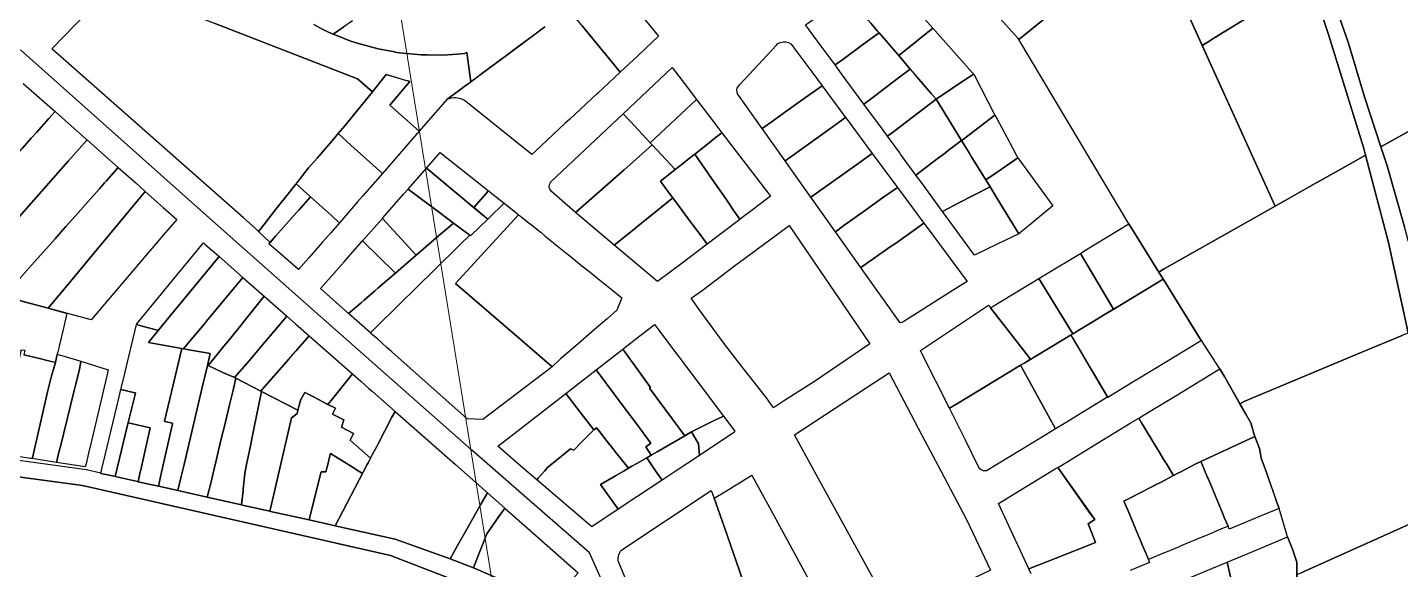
# Model space of a CAD drawing. Header units: metres. Extents: x 3 to 1027712, y 40 to 4430649.
# Drawn here: x 511568.1 to 511958.8, y 4410093.8 to 4410248 of the extents above; entities that cross this region are included whole.
import ezdxf

# ---------------------------------------------------------------- set-up
doc = ezdxf.new("R2010")
doc.units = ezdxf.units.M
doc.header["$MEASUREMENT"] = 0
doc.layers.add('A.ES.SDGC.CP.07003.cadastralparcel — CadastralParcel', color=1, linetype='Continuous')
doc.layers.add('Carreteras_5_km', color=2, linetype='Continuous', lineweight=30)
doc.layers.add('Zonas_Interes_Minero_5_km', color=7, linetype='Continuous', lineweight=9, true_color=0xc0fac1)

msp = doc.modelspace()

# ---------------------------------------------------------------- linework, layer by layer
at = {"layer": 'A.ES.SDGC.CP.07003.cadastralparcel — CadastralParcel', "color": 7, "linetype": 'Continuous', "flags": 128}
for points in [[(511960.97, 4410161.1), (511955.41, 4410186.79), (511948.85, 4410211.62), (511948.35, 4410213.51), (511938.31, 4410245.98), (511933.08, 4410261.82), (511931.26, 4410267.35), (511925.49, 4410282.1), (511917.56, 4410303.37), (511915, 4410310.12), (511913.82, 4410313.22), (511910.59, 4410321.75), (511904.07, 4410334.05), (511897.4, 4410350.2), (511893.95, 4410360.92), (511892.49, 4410366.03), (511888.84, 4410380.63), (511886.46, 4410401.08), (511883.22, 4410425.44), (511882.63, 4410437.18), (511881.61, 4410456.03), (511882.96, 4410472.28), (511884.33, 4410482.43), (511887.03, 4410489.42)], [(511888.8, 4410488.47), (511886.27, 4410481.92), (511883.61, 4410456), (511884.62, 4410437.28), (511885.21, 4410425.63), (511890.81, 4410380.99), (511896.68, 4410361.68), (511901.7, 4410348.28), (511909.11, 4410331.68), (511917.95, 4410315.39), (511919.71, 4410312.16), (511920.83, 4410309.85), (511932.96, 4410276.76), (511935.33, 4410266.97), (511936.84, 4410264.13), (511943.87, 4410243.84), (511948.57, 4410228.24), (511953.2, 4410214.05), (511954.98, 4410208.58), (511959.9, 4410191.27)], [(511888.18, 4410274.34), (511923.11, 4410197.11), (511923.11, 4410197.11), (511893.76, 4410180.55), (511891.39, 4410179.21), (511890.04, 4410178.38), (511881.49, 4410192.1), (511850.18, 4410244.52), (511852.69, 4410246.56), (511860.09, 4410252.58)], [(511616.16, 4410251.2), (511662.07, 4410233.42), (511666.34, 4410229.7), (511658.42, 4410219.96), (511656.53, 4410217.78), (511655.28, 4410216.34), (511650.53, 4410210.83), (511648.11, 4410208.02), (511647.08, 4410206.71), (511644.37, 4410203.27), (511641.29, 4410199.36), (511639.59, 4410197.21), (511636.93, 4410193.84), (511635.38, 4410191.88), (511633.86, 4410189.96), (511632.89, 4410190.89), (511629.55, 4410193.84), (511598.31, 4410221.4), (511575.09, 4410241.88), (511578.5, 4410245.41), (511584.91, 4410252.03)], [(511649.58, 4410248.8), (511652.18, 4410247.45), (511654.83, 4410246.2), (511655.13, 4410246.08), (511659.87, 4410244.16), (511661.93, 4410243.48), (511667.91, 4410241.91), (511672.09, 4410241.11), (511673.2, 4410240.89), (511673.99, 4410240.77), (511680.15, 4410240.17), (511681.76, 4410240.16), (511686.33, 4410240.11), (511690.34, 4410240.42), (511692.5, 4410240.59), (511693.1, 4410240.89), (511694.29, 4410232.53), (511693.69, 4410232.08), (511692.95, 4410231.53), (511690.71, 4410229.88), (511690, 4410229.35), (511688.57, 4410228.32), (511687.45, 4410227.45), (511679.6, 4410218.45), (511671.2, 4410225.86), (511676.88, 4410232.6), (511676.59, 4410232.69), (511675.38, 4410233.04), (511670.21, 4410234.57), (511666.34, 4410229.7), (511662.07, 4410233.42), (511621.25, 4410249.23)], [(511660.65, 4410249.87), (511655.13, 4410246.08), (511654.83, 4410246.2), (511652.18, 4410247.45), (511649.58, 4410248.8)], [(511715.36, 4410248.18), (511711.04, 4410244.97), (511710.11, 4410244.28), (511706.5, 4410241.59), (511704.92, 4410240.42), (511697.31, 4410234.77), (511696.26, 4410233.99), (511694.29, 4410232.53), (511693.1, 4410240.89), (511692.5, 4410240.59), (511692.5, 4410240.59), (511690.34, 4410240.42), (511686.33, 4410240.11), (511681.76, 4410240.16), (511680.15, 4410240.17), (511673.99, 4410240.77), (511673.2, 4410240.89), (511672.09, 4410241.11), (511667.91, 4410241.91), (511661.93, 4410243.48), (511659.87, 4410244.16), (511656.14, 4410245.67), (511655.13, 4410246.08), (511657.6, 4410247.77), (511658.14, 4410248.14)], [(511726.06, 4410248.32), (511727.28, 4410246.85), (511731.21, 4410242.06), (511735.16, 4410237.25), (511736.77, 4410235.3), (511730.27, 4410229.23), (511730.22, 4410229.19), (511725.48, 4410224.77), (511722.45, 4410221.93), (511721.06, 4410220.63), (511712.66, 4410212.8), (511711.86, 4410212.04), (511711.61, 4410211.81), (511693.82, 4410226.15), (511692.46, 4410227.24), (511691.49, 4410227.67), (511690.46, 4410227.92), (511689.89, 4410227.97), (511689.4, 4410227.96), (511688.34, 4410227.81), (511687.45, 4410227.45), (511687.45, 4410227.45), (511688.57, 4410228.32), (511690, 4410229.35), (511690.71, 4410229.88), (511692.95, 4410231.53), (511694.29, 4410232.53), (511697.31, 4410234.77), (511704.92, 4410240.42), (511710.11, 4410244.28), (511715.36, 4410248.18)], [(511566.9, 4410232.08), (511575.97, 4410224.05), (511574.24, 4410222.11), (511570.66, 4410218.09), (511569.19, 4410216.45), (511566.73, 4410213.69)], [(511565.8, 4410170.32), (511574.04, 4410168.09), (511579.35, 4410166.65), (511579.35, 4410166.62), (511578.28, 4410162.1), (511577.13, 4410157.28), (511577.12, 4410157.23), (511576.76, 4410155.72), (511576.76, 4410155.72), (511576.61, 4410155.07), (511576.05, 4410152.71), (511575.91, 4410152.74), (511574.91, 4410152.98), (511573.72, 4410153.26), (511571.55, 4410153.77), (511567.05, 4410154.82)], [(511929.34, 4410092.4), (511929.29, 4410095.86), (511928.04, 4410099.53), (511926.6, 4410103.04), (511924.24, 4410111.16), (511923.56, 4410113.09), (511923.09, 4410114.43), (511923, 4410114.68), (511920.28, 4410122.38), (511919.82, 4410123.69), (511919.2, 4410125.45), (511919.07, 4410126.14), (511918.69, 4410128.22), (511917.38, 4410131.62), (511917.26, 4410131.93), (511917.07, 4410132.42), (511916.59, 4410134.13), (511916.21, 4410135.49), (511914.8, 4410137.95), (511913.11, 4410140.91), (511914.46, 4410141.63), (511916.28, 4410142.39), (511947.76, 4410155.57), (511959.28, 4410160.39)], [(511853.72, 4410092.58), (511853.07, 4410093.96), (511860.57, 4410096.91), (511872.03, 4410101.41), (511872.03, 4410101.41), (511870.86, 4410104.39), (511869.9, 4410106.81), (511871.78, 4410107.95), (511871.23, 4410108.72), (511870.71, 4410109.46), (511861.28, 4410122.82), (511862.39, 4410123.5), (511872.55, 4410129.68), (511881.92, 4410135.37), (511884.32, 4410136.82), (511885.09, 4410135.54), (511885.87, 4410134.26), (511888.93, 4410129.21), (511890.12, 4410127.23), (511891.21, 4410125.43), (511891.96, 4410124.21), (511892.09, 4410123.99), (511893.65, 4410121.43), (511894.08, 4410120.73), (511894.23, 4410120.49), (511893.43, 4410120.09), (511893.34, 4410120.04), (511891.19, 4410118.93), (511891.04, 4410118.85), (511888.94, 4410117.76), (511888.65, 4410117.61), (511883.42, 4410114.9), (511881.97, 4410114.15), (511880.12, 4410113.19), (511880.17, 4410113.07), (511880.36, 4410112.62), (511881.28, 4410110.43), (511882.42, 4410107.7), (511882.82, 4410106.74), (511884.18, 4410103.51), (511884.31, 4410103.18), (511885.87, 4410099.47), (511885.92, 4410099.36), (511887.08, 4410096.59), (511887.42, 4410095.77), (511881.92, 4410093.47)], [(511522.52, 4410125.96), (511583.82, 4410117.64), (511671.42, 4410097.73), (511716.41, 4410080.36)], [(511716.41, 4410080.36), (511671.42, 4410097.73), (511583.82, 4410117.64), (511522.52, 4410125.96)], [(511560.11, 4410125.65), (511584.93, 4410122.2), (511589.03, 4410121.26), (511589, 4410121.12), (511592.78, 4410120.28), (511593.1, 4410120.21), (511599.05, 4410118.88), (511599.61, 4410118.75), (511602.64, 4410118.07), (511604.99, 4410117.55), (511605.41, 4410117.45), (511606.77, 4410117.15), (511610.92, 4410116.22), (511619.28, 4410114.35), (511629.06, 4410112.16), (511629.7, 4410112.02), (511637.07, 4410110.36), (511637.27, 4410110.32), (511648.28, 4410107.86), (511655.65, 4410106.21), (511666.29, 4410103.83), (511672.74, 4410102.39), (511688.37, 4410096.82), (511695.01, 4410094.25), (511717.4, 4410084.55)], [(511966.05, 4410108.72), (511932.64, 4410093.81), (511930.3, 4410092.76)]]:
    msp.add_lwpolyline(points, dxfattribs=at)
for points in [[(512068.82, 4410278.31), (512042.4, 4410263.63), (512036.01, 4410260.08), (511999.28, 4410239.66), (511997.66, 4410238.76), (511953.2, 4410214.05), (511948.57, 4410228.24), (511943.87, 4410243.84), (511936.84, 4410264.13), (511954.39, 4410274.91), (512048.54, 4410320.49), (512061.72, 4410294.41), (512061.25, 4410293.47), (512068.82, 4410278.31)], [(511903.79, 4410243.72), (511902.41, 4410242.89), (511888.18, 4410274.34), (511881.88, 4410288.94), (511879.41, 4410294.67), (511876.58, 4410301.22), (511878.5, 4410301.91), (511879.95, 4410302.38), (511913.82, 4410313.22), (511915, 4410310.12), (511917.56, 4410303.37), (511925.49, 4410282.1), (511931.26, 4410267.35), (511933.08, 4410261.82), (511905.64, 4410244.97), (511903.79, 4410243.72)], [(511863.2, 4410255.12), (511850.18, 4410244.52), (511849.88, 4410244.92), (511843.98, 4410251.57), (511843.51, 4410252.09), (511843.98, 4410252.51), (511845.85, 4410254.17), (511849.3, 4410257.24), (511849.99, 4410257.85), (511852.1, 4410259.73), (511853.52, 4410260.99), (511854.88, 4410262.2), (511856.08, 4410263.27), (511858.18, 4410265.12), (511859.24, 4410263.88), (511864.67, 4410257.49), (511865.32, 4410256.74), (511863.2, 4410255.12)], [(511734.65, 4410261.34), (511738.46, 4410256.71), (511738.81, 4410256.28), (511747.68, 4410245.49), (511741.84, 4410240.03), (511736.77, 4410235.3), (511735.16, 4410237.25), (511731.21, 4410242.06), (511727.28, 4410246.85), (511726.06, 4410248.32), (511722.29, 4410252.91), (511727.23, 4410256.28), (511732.15, 4410259.64), (511734.65, 4410261.34)], [(511813.59, 4410261.53), (511815.51, 4410259.37), (511825.75, 4410247.81), (511821.85, 4410244.66), (511816.04, 4410239.97), (511813.94, 4410242.42), (511813, 4410243.51), (511810.45, 4410246.49), (511810.03, 4410246.98), (511808.11, 4410249.21), (511807.37, 4410250.08), (511806.12, 4410251.53), (511804.58, 4410253.33), (511806.12, 4410254.73), (511806.74, 4410255.29), (511809.79, 4410258.06), (511813.59, 4410261.53)], [(511903.79, 4410243.72), (511905.64, 4410244.97), (511933.08, 4410261.82), (511938.31, 4410245.98), (511948.35, 4410213.51), (511948.85, 4410211.62), (511941.79, 4410207.64), (511935.2, 4410203.94), (511923.11, 4410197.11), (511902.41, 4410242.89), (511903.79, 4410243.72)], [(511799.13, 4410255.48), (511801.38, 4410257.06), (511804.58, 4410253.33), (511806.12, 4410251.53), (511807.37, 4410250.08), (511808.11, 4410249.21), (511810.03, 4410246.98), (511810.45, 4410246.49), (511807.85, 4410244.59), (511806.12, 4410243.32), (511800.08, 4410238.9), (511797.92, 4410237.32), (511795.92, 4410240.04), (511794, 4410242.65), (511792.92, 4410244.11), (511789.53, 4410248.72), (511791.69, 4410250.24), (511798.25, 4410254.86), (511799.13, 4410255.48)], [(511826.67, 4410227.57), (511825.29, 4410229.18), (511821.74, 4410233.32), (511820.7, 4410234.54), (511819.31, 4410236.15), (511816.04, 4410239.97), (511821.85, 4410244.66), (511825.75, 4410247.81), (511836.85, 4410235.3), (511837.35, 4410234.73), (511837.21, 4410234.63), (511834.85, 4410233.06), (511826.67, 4410227.57)], [(511786.49, 4410241.86), (511791.28, 4410235.39), (511794.2, 4410231.43), (511789.5, 4410228.08), (511784.21, 4410224.3), (511779.74, 4410221.09), (511778.76, 4410220.4), (511777.14, 4410219.24), (511770.4, 4410228.71), (511770.11, 4410229.15), (511770.01, 4410229.55), (511769.98, 4410230.23), (511770.05, 4410230.71), (511770.42, 4410231.32), (511770.88, 4410231.84), (511781.23, 4410242.94), (511781.65, 4410243.39), (511782.35, 4410243.74), (511783.1, 4410243.93), (511783.65, 4410243.94), (511783.87, 4410243.92), (511784.62, 4410243.71), (511785.28, 4410243.31), (511785.82, 4410242.76), (511786.49, 4410241.86)], [(511810.45, 4410246.49), (511813, 4410243.51), (511813.94, 4410242.42), (511816.04, 4410239.97), (511819.31, 4410236.15), (511815.99, 4410233.64), (511812.78, 4410231.22), (511808.28, 4410227.82), (511806.12, 4410226.19), (511799.79, 4410234.78), (511797.92, 4410237.32), (511800.08, 4410238.9), (511806.12, 4410243.32), (511807.85, 4410244.59), (511810.45, 4410246.49)], [(511954.98, 4410208.58), (511953.2, 4410214.05), (511997.66, 4410238.76), (511999.28, 4410239.66), (512024.11, 4410190.3), (512011.96, 4410185.1), (511967.38, 4410164.12), (511959.9, 4410191.27), (511954.98, 4410208.58)], [(511745.31, 4410215.19), (511739.67, 4410221.19), (511737.6, 4410223.39), (511751.58, 4410236.57), (511754.38, 4410232.91), (511758.52, 4410227.49), (511745.31, 4410215.19)], [(511819.31, 4410236.15), (511821.74, 4410233.32), (511825.29, 4410229.18), (511826.67, 4410227.57), (511815.01, 4410218.72), (511812.84, 4410217.07), (511811.09, 4410219.44), (511806.12, 4410226.19), (511808.28, 4410227.82), (511812.78, 4410231.22), (511815.99, 4410233.64), (511819.31, 4410236.15)], [(511676.59, 4410232.69), (511676.88, 4410232.6), (511671.2, 4410225.86), (511679.6, 4410218.45), (511679.25, 4410218.05), (511678.86, 4410217.6), (511669.12, 4410206.44), (511660.12, 4410214.54), (511659.02, 4410215.53), (511658.76, 4410215.77), (511656.53, 4410217.78), (511658.42, 4410219.96), (511666.34, 4410229.7), (511670.21, 4410234.57), (511676.59, 4410232.69)], [(511843.41, 4410223.05), (511834.45, 4410216.25), (511833.89, 4410215.82), (511833.58, 4410216.32), (511826.67, 4410227.57), (511834.85, 4410233.06), (511837.21, 4410234.63), (511837.35, 4410234.73), (511843.41, 4410223.05)], [(511783.69, 4410210.03), (511777.14, 4410219.24), (511778.76, 4410220.4), (511779.74, 4410221.09), (511784.21, 4410224.3), (511789.5, 4410228.08), (511794.2, 4410231.43), (511800.92, 4410222.35), (511796.38, 4410219.11), (511785.3, 4410211.18), (511783.69, 4410210.03)], [(511584.93, 4410216.13), (511585.08, 4410215.99), (511579.74, 4410209.96), (511553.17, 4410179.92), (511553.02, 4410180.06), (511547.24, 4410185.06), (511543.82, 4410188.02), (511547.24, 4410191.85), (511551.8, 4410196.95), (511556.13, 4410201.81), (511557.87, 4410203.76), (511561.74, 4410208.1), (511566.73, 4410213.69), (511569.19, 4410216.45), (511570.66, 4410218.09), (511574.24, 4410222.11), (511575.97, 4410224.05), (511584.93, 4410216.13)], [(511745.87, 4410214.59), (511745.31, 4410215.19), (511758.52, 4410227.49), (511763.46, 4410221.03), (511765.74, 4410218.05), (511763.83, 4410216.55), (511762.67, 4410215.63), (511760.19, 4410213.67), (511758, 4410211.94), (511756.05, 4410210.4), (511754.38, 4410209.08), (511754.28, 4410209), (511754.01, 4410208.79), (511752.46, 4410207.57), (511745.87, 4410214.59)], [(511815.01, 4410218.72), (511826.67, 4410227.57), (511833.58, 4410216.32), (511833.89, 4410215.82), (511830.1, 4410212.94), (511829.3, 4410212.33), (511827.38, 4410210.87), (511820.93, 4410205.97), (511816.55, 4410211.98), (511816.3, 4410212.33), (511812.84, 4410217.07), (511815.01, 4410218.72)], [(511724.03, 4410195.38), (511717.24, 4410201.32), (511717.01, 4410201.57), (511716.9, 4410201.71), (511716.74, 4410202.02), (511716.69, 4410202.18), (511716.61, 4410202.52), (511716.59, 4410202.87), (511716.64, 4410203.21), (511716.74, 4410203.54), (511716.82, 4410203.7), (511717.01, 4410203.99), (511717.11, 4410204.13), (511737.6, 4410223.39), (511739.67, 4410221.19), (511745.31, 4410215.19), (511745.87, 4410214.59), (511739.48, 4410208.92), (511737.87, 4410207.5), (511724.09, 4410195.33), (511724.03, 4410195.38)], [(511801.33, 4410221.79), (511808.49, 4410212.14), (511804.11, 4410209.03), (511792.67, 4410200.84), (511791.04, 4410199.68), (511784.09, 4410209.46), (511783.69, 4410210.03), (511785.3, 4410211.18), (511796.38, 4410219.11), (511800.92, 4410222.35), (511801.33, 4410221.79)], [(511834.45, 4410216.25), (511843.41, 4410223.05), (511844.02, 4410221.92), (511847.44, 4410215.54), (511847.76, 4410214.94), (511849.16, 4410212.33), (511849.19, 4410212.27), (511849.94, 4410210.87), (511844.02, 4410206.82), (511840.78, 4410204.61), (511836.87, 4410210.98), (511836.04, 4410212.33), (511835.77, 4410212.77), (511833.89, 4410215.82), (511834.45, 4410216.25)], [(511646.16, 4410205.55), (511647.08, 4410206.71), (511648.11, 4410208.02), (511650.53, 4410210.83), (511655.28, 4410216.34), (511656.53, 4410217.78), (511658.76, 4410215.77), (511659.02, 4410215.53), (511660.12, 4410214.54), (511669.12, 4410206.44), (511663.58, 4410200.09), (511662.06, 4410198.34), (511658.13, 4410193.84), (511656.89, 4410192.42), (511655.32, 4410193.84), (511654.63, 4410194.46), (511648.7, 4410199.81), (511644.57, 4410203.53), (511646.16, 4410205.55)], [(511763.83, 4410216.55), (511765.74, 4410218.05), (511779.54, 4410199.99), (511774.32, 4410196.04), (511771.41, 4410193.84), (511770.83, 4410193.4), (511770.53, 4410193.84), (511769.15, 4410195.83), (511767.07, 4410198.84), (511762.82, 4410204.97), (511758, 4410211.94), (511760.19, 4410213.67), (511762.67, 4410215.63), (511763.83, 4410216.55)], [(511589.13, 4410212.41), (511593.95, 4410208.15), (511590.51, 4410204.27), (511590.06, 4410203.76), (511588.58, 4410202.09), (511586.81, 4410200.1), (511582.45, 4410195.19), (511579.94, 4410192.36), (511579.06, 4410191.36), (511577.06, 4410189.11), (511575.96, 4410187.87), (511569.37, 4410180.44), (511564.25, 4410174.67), (511562.08, 4410172.22), (511557.72, 4410175.99), (511553.17, 4410179.92), (511579.74, 4410209.96), (511585.08, 4410215.99), (511589.13, 4410212.41)], [(511695.14, 4410196.75), (511694.28, 4410197.46), (511691.36, 4410199.89), (511690.16, 4410200.89), (511685, 4410205.19), (511682.7, 4410207.12), (511681.67, 4410207.97), (511685.55, 4410212.37), (511698.8, 4410201.88), (511699.3, 4410201.5), (511695.14, 4410196.75)], [(511752.06, 4410207.25), (511751.35, 4410206.69), (511748.23, 4410204.23), (511750.74, 4410200.85), (511751.72, 4410199.53), (511744.69, 4410193.84), (511744.35, 4410193.57), (511738.24, 4410188.62), (511735.09, 4410186.06), (511725.85, 4410193.84), (511724.09, 4410195.33), (511737.87, 4410207.5), (511739.48, 4410208.92), (511745.87, 4410214.59), (511752.46, 4410207.57), (511752.06, 4410207.25)], [(511833.89, 4410215.82), (511835.77, 4410212.77), (511836.04, 4410212.33), (511836.87, 4410210.98), (511840.78, 4410204.61), (511842.01, 4410202.62), (511833.17, 4410198.08), (511828.45, 4410195.66), (511822.47, 4410203.86), (511820.93, 4410205.97), (511827.38, 4410210.87), (511829.3, 4410212.33), (511830.1, 4410212.94), (511833.89, 4410215.82)], [(511756.05, 4410210.4), (511758, 4410211.94), (511762.82, 4410204.97), (511767.07, 4410198.84), (511769.15, 4410195.83), (511770.53, 4410193.84), (511770.83, 4410193.4), (511761.52, 4410186.35), (511759.77, 4410188.71), (511757.67, 4410191.53), (511755.96, 4410193.84), (511754.38, 4410195.96), (511752.77, 4410198.12), (511751.72, 4410199.53), (511750.74, 4410200.85), (511748.23, 4410204.23), (511751.35, 4410206.69), (511752.06, 4410207.25), (511754.01, 4410208.79), (511754.28, 4410209), (511754.38, 4410209.08), (511756.05, 4410210.4)], [(511815.64, 4410202.5), (511811.42, 4410199.49), (511806.54, 4410196), (511800.44, 4410191.64), (511797.99, 4410189.89), (511791.04, 4410199.68), (511792.67, 4410200.84), (511804.11, 4410209.03), (511808.49, 4410212.14), (511815.64, 4410202.5)], [(511849.94, 4410210.87), (511859.88, 4410197.27), (511854.44, 4410192.79), (511853.19, 4410191.75), (511851.31, 4410190.2), (511850.2, 4410189.29), (511847.63, 4410193.47), (511844.02, 4410199.34), (511842.01, 4410202.62), (511840.78, 4410204.61), (511844.02, 4410206.82), (511849.94, 4410210.87)], [(511891.39, 4410179.21), (511893.76, 4410180.55), (511923.11, 4410197.11), (511935.2, 4410203.94), (511941.79, 4410207.64), (511948.85, 4410211.62), (511955.41, 4410186.79), (511960.97, 4410161.1), (511960.86, 4410161.05), (511959.28, 4410160.39), (511947.76, 4410155.57), (511916.28, 4410142.39), (511914.46, 4410141.63), (511913.11, 4410140.91), (511908.78, 4410148.47), (511907.41, 4410150.86), (511902.15, 4410158.91), (511902.12, 4410158.97), (511900.41, 4410161.72), (511894.1, 4410171.85), (511891.33, 4410176.3), (511891.29, 4410176.36), (511890.04, 4410178.38), (511891.39, 4410179.21)], [(511590.51, 4410204.27), (511593.95, 4410208.15), (511598.91, 4410203.76), (511601.65, 4410201.34), (511587.7, 4410184.54), (511579.86, 4410175.1), (511574.04, 4410168.09), (511563.74, 4410170.88), (511561.44, 4410171.5), (511562.08, 4410172.22), (511564.25, 4410174.67), (511569.37, 4410180.44), (511575.96, 4410187.87), (511579.06, 4410191.36), (511579.94, 4410192.36), (511582.45, 4410195.19), (511586.81, 4410200.1), (511588.58, 4410202.09), (511590.06, 4410203.76), (511590.51, 4410204.27)], [(511682.7, 4410207.12), (511690.16, 4410200.89), (511691.36, 4410199.89), (511694.28, 4410197.46), (511698.64, 4410193.84), (511699.08, 4410193.47), (511694.28, 4410188.78), (511694.21, 4410188.71), (511689.35, 4410192.34), (511687.35, 4410193.84), (511685.39, 4410195.31), (511680.25, 4410199.16), (511676.43, 4410202.02), (511681.67, 4410207.97), (511682.7, 4410207.12)], [(511587.7, 4410184.54), (511601.65, 4410201.34), (511606.77, 4410196.81), (511610.63, 4410193.4), (511606.77, 4410188.86), (511586.28, 4410164.78), (511574.04, 4410168.09), (511579.86, 4410175.1), (511587.7, 4410184.54)], [(511648.7, 4410199.81), (511645.29, 4410196.01), (511643.47, 4410193.97), (511643.35, 4410193.84), (511638.76, 4410188.71), (511637.13, 4410186.83), (511633.86, 4410189.96), (511635.38, 4410191.88), (511636.93, 4410193.84), (511639.59, 4410197.21), (511641.29, 4410199.36), (511644.37, 4410203.27), (511644.57, 4410203.53), (511648.7, 4410199.81)], [(511675.16, 4410200.57), (511676.43, 4410202.02), (511680.25, 4410199.16), (511685.39, 4410195.31), (511687.35, 4410193.84), (511689.35, 4410192.34), (511687.32, 4410190.59), (511685.09, 4410188.67), (511681.46, 4410185.54), (511678.74, 4410183.21), (511669.1, 4410193.68), (511669.24, 4410193.84), (511675.16, 4410200.57)], [(511703.72, 4410198.01), (511699.46, 4410193.84), (511699.08, 4410193.47), (511698.64, 4410193.84), (511695.14, 4410196.75), (511699.3, 4410201.5), (511703.72, 4410198.01)], [(511813.85, 4410185.72), (511805.27, 4410179.65), (511804.96, 4410180.08), (511797.99, 4410189.89), (511800.44, 4410191.64), (511806.54, 4410196), (511811.42, 4410199.49), (511815.64, 4410202.5), (511823.16, 4410192.35), (511815.11, 4410186.51), (511813.85, 4410185.72)], [(511833.17, 4410198.08), (511842.01, 4410202.62), (511844.02, 4410199.34), (511847.63, 4410193.47), (511850.2, 4410189.29), (511844.02, 4410186.31), (511837.54, 4410183.19), (511828.45, 4410195.66), (511833.17, 4410198.08)], [(511645.29, 4410196.01), (511648.7, 4410199.81), (511654.63, 4410194.46), (511655.32, 4410193.84), (511656.89, 4410192.42), (511654.41, 4410189.57), (511652.01, 4410186.83), (511648.2, 4410182.46), (511645.27, 4410179.1), (511640.14, 4410183.55), (511636.8, 4410186.44), (511638.76, 4410188.71), (511643.35, 4410193.84), (511643.47, 4410193.97), (511645.29, 4410196.01)], [(511694.21, 4410188.71), (511694.28, 4410188.78), (511699.08, 4410193.47), (511699.46, 4410193.84), (511703.72, 4410198.01), (511704.59, 4410197.31), (511707.51, 4410195.01), (511707.88, 4410194.72), (511689.91, 4410175.16), (511708.21, 4410159.38), (511717.35, 4410151.5), (511717.39, 4410151.46), (511697.73, 4410136.44), (511693.34, 4410136.6), (511693.21, 4410136.61), (511671.79, 4410155.69), (511670.41, 4410156.92), (511667.78, 4410159.26), (511665.86, 4410160.95), (511665.68, 4410161.12), (511667.46, 4410162.86), (511679.4, 4410174.56), (511683.55, 4410178.62), (511691.37, 4410186.29), (511694, 4410188.86), (511694.21, 4410188.71)], [(511751.72, 4410199.53), (511752.77, 4410198.12), (511754.38, 4410195.96), (511755.96, 4410193.84), (511757.67, 4410191.53), (511759.77, 4410188.71), (511761.52, 4410186.35), (511754.38, 4410180.95), (511747.42, 4410175.68), (511737.37, 4410184.14), (511735.09, 4410186.06), (511738.24, 4410188.62), (511744.35, 4410193.57), (511744.69, 4410193.84), (511751.72, 4410199.53)], [(511663.48, 4410187.29), (511669.1, 4410193.68), (511678.74, 4410183.21), (511674.36, 4410179.43), (511672.82, 4410178.1), (511663.48, 4410187.29)], [(511717.35, 4410151.5), (511708.21, 4410159.38), (511689.91, 4410175.16), (511707.88, 4410194.72), (511708.44, 4410194.27), (511708.98, 4410193.84), (511710.8, 4410192.4), (511711.9, 4410191.54), (511713.45, 4410190.3), (511713.95, 4410189.91), (511714.15, 4410189.76), (511714.25, 4410189.67), (511715.44, 4410188.61), (511717.78, 4410186.73), (511718.01, 4410186.54), (511718.85, 4410185.86), (511721.19, 4410183.98), (511722.43, 4410182.97), (511724.76, 4410181.09), (511725.85, 4410180.21), (511728.19, 4410178.33), (511730.37, 4410176.57), (511734.65, 4410173.12), (511737.22, 4410171.05), (511735.86, 4410167.52), (511733.02, 4410165.07), (511729.38, 4410161.94), (511724.81, 4410157.99), (511723.45, 4410156.81), (511719.81, 4410153.68), (511717.39, 4410151.46), (511717.35, 4410151.5)], [(511665.68, 4410161.12), (511659.47, 4410166.62), (511661.26, 4410168.16), (511663.04, 4410169.69), (511663.89, 4410170.42), (511666.95, 4410173.05), (511667.84, 4410173.82), (511670.36, 4410176), (511672.82, 4410178.1), (511674.36, 4410179.43), (511678.74, 4410183.21), (511681.46, 4410185.54), (511685.09, 4410188.67), (511687.32, 4410190.59), (511689.35, 4410192.34), (511694, 4410188.86), (511691.37, 4410186.29), (511683.55, 4410178.62), (511679.4, 4410174.56), (511667.46, 4410162.86), (511665.68, 4410161.12)], [(511792.09, 4410147.28), (511783.53, 4410141.81), (511780.35, 4410139.77), (511778.44, 4410142.58), (511771.05, 4410152.01), (511766.24, 4410158.19), (511759.25, 4410167.77), (511756.93, 4410170.94), (511760.07, 4410173.11), (511769.32, 4410180.18), (511772.12, 4410182.26), (511781.52, 4410189.2), (511784.81, 4410191.62), (511807.76, 4410157.95), (511792.09, 4410147.28)], [(511815.11, 4410186.51), (511823.16, 4410192.35), (511823.53, 4410191.86), (511835.48, 4410175.75), (511832.26, 4410173.71), (511817.44, 4410164.31), (511816.89, 4410164.03), (511816.42, 4410163.95), (511805.65, 4410179.12), (511805.27, 4410179.65), (511813.85, 4410185.72), (511815.11, 4410186.51)], [(511868.01, 4410183.91), (511868.97, 4410184.49), (511881.49, 4410192.1), (511891.29, 4410176.36), (511882.57, 4410171.1), (511877.99, 4410168.33), (511877.49, 4410168.03), (511877.15, 4410167.82), (511867.7, 4410183.72), (511868.01, 4410183.91)], [(511605.08, 4410161.84), (511600.37, 4410163.14), (511599.12, 4410163.49), (511599.28, 4410163.69), (511606.77, 4410172.78), (511607.13, 4410173.21), (511610.65, 4410177.49), (511618.23, 4410186.69), (511618.72, 4410186.26), (511622.44, 4410182.98), (511622.62, 4410182.81), (511612.35, 4410170.29), (511609.24, 4410166.51), (511605.34, 4410161.77), (511605.08, 4410161.84)], [(511660.67, 4410184.11), (511663.48, 4410187.29), (511672.82, 4410178.1), (511670.36, 4410176), (511667.84, 4410173.82), (511666.95, 4410173.05), (511663.89, 4410170.42), (511663.04, 4410169.69), (511661.26, 4410168.16), (511659.47, 4410166.62), (511651.49, 4410173.68), (511654.57, 4410177.18), (511658.22, 4410181.32), (511660.67, 4410184.11)], [(511629.42, 4410176.84), (511619.1, 4410164.44), (511618.48, 4410163.69), (511616.38, 4410161.17), (511614.74, 4410159.19), (511612.56, 4410156.57), (511606.77, 4410157.58), (511602.52, 4410158.33), (511605.34, 4410161.77), (511609.24, 4410166.51), (511612.35, 4410170.29), (511622.62, 4410182.81), (511629.42, 4410176.84)], [(511877.15, 4410167.82), (511874.27, 4410166.09), (511871.55, 4410164.45), (511866.79, 4410161.57), (511866.42, 4410161.34), (511866.1, 4410161.15), (511865.74, 4410160.94), (511865.52, 4410160.8), (511855.93, 4410176.56), (511856.21, 4410176.73), (511857.58, 4410177.57), (511867.7, 4410183.72), (511877.15, 4410167.82)], [(511622.1, 4410154.9), (511619.57, 4410151.77), (511619.32, 4410151.82), (511620.13, 4410155.25), (511614.56, 4410156.22), (511612.56, 4410156.57), (511614.74, 4410159.19), (511616.38, 4410161.17), (511618.48, 4410163.69), (511619.1, 4410164.44), (511629.42, 4410176.84), (511635.49, 4410171.5), (511629.41, 4410163.95), (511629.2, 4410163.69), (511626.7, 4410160.6), (511625.66, 4410159.31), (511624.04, 4410157.3), (511622.1, 4410154.9)], [(511865.52, 4410160.8), (511864.88, 4410160.43), (511864.89, 4410160.42), (511863.21, 4410159.41), (511854.56, 4410154.19), (511854, 4410153.85), (511853.56, 4410153.58), (511842.18, 4410168.21), (511842.34, 4410168.3), (511842.94, 4410168.67), (511845.11, 4410169.99), (511855.93, 4410176.56), (511865.52, 4410160.8)], [(511891.33, 4410176.3), (511902.12, 4410158.97), (511902.15, 4410158.91), (511899.22, 4410157.13), (511892.21, 4410152.87), (511884.07, 4410147.93), (511882.46, 4410146.95), (511875.48, 4410142.71), (511871.42, 4410149.64), (511865.09, 4410160.46), (511865.05, 4410160.53), (511865.74, 4410160.94), (511866.79, 4410161.57), (511871.55, 4410164.45), (511874.27, 4410166.09), (511877.99, 4410168.33), (511882.57, 4410171.1), (511891.29, 4410176.36), (511891.33, 4410176.3)], [(511641.78, 4410165.97), (511641.94, 4410165.82), (511638.31, 4410161.57), (511635.6, 4410158.39), (511631.16, 4410153.18), (511627.05, 4410148.37), (511626.87, 4410148.45), (511623.9, 4410149.77), (511619.57, 4410151.77), (511622.1, 4410154.9), (511624.04, 4410157.3), (511625.66, 4410159.31), (511626.7, 4410160.6), (511629.2, 4410163.69), (511629.41, 4410163.95), (511635.49, 4410171.5), (511641.78, 4410165.97)], [(511642.71, 4410153.88), (511641.8, 4410152.84), (511634.83, 4410144.89), (511634.53, 4410144.55), (511627.43, 4410148.2), (511627.05, 4410148.37), (511631.16, 4410153.18), (511635.6, 4410158.39), (511638.31, 4410161.57), (511641.94, 4410165.82), (511644.37, 4410163.69), (511648.29, 4410160.24), (511645.53, 4410157.1), (511644.55, 4410155.98), (511643.76, 4410155.07), (511642.71, 4410153.88)], [(511853.56, 4410153.58), (511851.91, 4410152.59), (511850.72, 4410151.87), (511843.4, 4410147.45), (511832.79, 4410141.04), (511830.45, 4410139.63), (511822.64, 4410155.23), (511822.22, 4410156.07), (511841.6, 4410168.98), (511842.18, 4410168.21), (511853.56, 4410153.58)], [(511605.08, 4410161.84), (511605.34, 4410161.77), (511602.52, 4410158.33), (511606.77, 4410157.58), (511611.61, 4410156.73), (511612.01, 4410156.66), (511607.08, 4410135.96), (511607.25, 4410135.91), (511609.42, 4410135.44), (511609.38, 4410135.26), (511606.3, 4410121.43), (511605.41, 4410117.45), (511604.99, 4410117.55), (511602.64, 4410118.07), (511599.61, 4410118.75), (511600.23, 4410121.55), (511600.34, 4410122.03), (511600.56, 4410123), (511603.03, 4410134.08), (511596.79, 4410135.48), (511598.74, 4410143.54), (511598.85, 4410144), (511598.65, 4410144.05), (511595.9, 4410144.69), (511594.69, 4410144.97), (511595.41, 4410147.96), (511596.56, 4410152.78), (511599.12, 4410163.49), (511600.37, 4410163.14), (511605.08, 4410161.84)], [(511746.08, 4410163.11), (511746.56, 4410163.47), (511766.15, 4410137.41), (511765.75, 4410137.22), (511763.36, 4410136.04), (511757.06, 4410132.92), (511755.21, 4410131.82), (511751.69, 4410136.52), (511745.09, 4410145.32), (511745.44, 4410145.59), (511741.06, 4410151.61), (511737.52, 4410156.46), (511738.08, 4410156.9), (511741.5, 4410159.55), (511746.08, 4410163.11)], [(511634.83, 4410144.89), (511641.8, 4410152.84), (511648.29, 4410160.24), (511653.69, 4410155.49), (511660.6, 4410149.4), (511654.5, 4410141.82), (511653.62, 4410140.73), (511653.32, 4410140.89), (511653.23, 4410140.93), (511651.11, 4410142.03), (511649.52, 4410142.86), (511647.05, 4410144.14), (511645.91, 4410142.14), (511645.37, 4410140.18), (511645.08, 4410139.12), (511634.73, 4410144.44), (511634.53, 4410144.55), (511634.83, 4410144.89)], [(511864.89, 4410160.42), (511864.88, 4410160.43), (511865.05, 4410160.53), (511865.09, 4410160.46), (511865.42, 4410159.89), (511867.75, 4410155.91), (511870.16, 4410151.79), (511871.42, 4410149.64), (511873.78, 4410145.61), (511875.48, 4410142.71), (511875.28, 4410142.67), (511863.21, 4410135.35), (511860.66, 4410133.8), (511855.92, 4410142.41), (511850.72, 4410151.87), (511851.91, 4410152.59), (511854.56, 4410154.19), (511863.21, 4410159.41), (511864.89, 4410160.42)], [(511573.96, 4410144.71), (511569.54, 4410125.57), (511569.34, 4410125.31), (511569.01, 4410125.36), (511560.5, 4410126.67), (511560.66, 4410127.5), (511561.22, 4410130.52), (511561.94, 4410133.51), (511561.97, 4410133.66), (511562.89, 4410138.48), (511563.73, 4410142.94), (511564.38, 4410146.37), (511565.41, 4410151.52), (511566.31, 4410156.02), (511566.37, 4410156.31), (511567.33, 4410156.19), (511567.05, 4410154.82), (511571.55, 4410153.77), (511573.72, 4410153.26), (511575.91, 4410152.74), (511576.05, 4410152.71), (511574.85, 4410148.51), (511574.76, 4410148.15), (511573.96, 4410144.71)], [(511576.61, 4410155.07), (511577.16, 4410154.89), (511577.45, 4410154.8), (511577.89, 4410154.67), (511583.32, 4410153.01), (511582.91, 4410150.66), (511581.8, 4410146.19), (511581.43, 4410144.73), (511577.48, 4410128.79), (511577.17, 4410127.52), (511576.59, 4410125.08), (511576.38, 4410124.23), (511569.34, 4410125.31), (511569.54, 4410125.57), (511573.96, 4410144.71), (511574.76, 4410148.15), (511574.85, 4410148.51), (511575.96, 4410152.41), (511576.05, 4410152.71), (511576.61, 4410155.07)], [(511612.01, 4410156.66), (511612.56, 4410156.57), (511614.56, 4410156.22), (511620.13, 4410155.25), (511619.32, 4410151.82), (511618.67, 4410149.07), (511618.12, 4410146.74), (511612.67, 4410123.62), (511611.87, 4410120.24), (511610.92, 4410116.22), (511606.77, 4410117.15), (511605.41, 4410117.45), (511606.3, 4410121.43), (511609.38, 4410135.26), (511609.42, 4410135.44), (511607.25, 4410135.91), (511607.08, 4410135.96), (511612.01, 4410156.66)], [(511745.44, 4410145.59), (511745.09, 4410145.32), (511751.69, 4410136.52), (511755.21, 4410131.82), (511747.29, 4410127.28), (511745.6, 4410126.31), (511744.05, 4410128.67), (511745.5, 4410129.68), (511745.13, 4410130.18), (511741.5, 4410135.1), (511737.95, 4410139.91), (511729.96, 4410150.59), (511737.52, 4410156.46), (511741.06, 4410151.61), (511745.44, 4410145.59)], [(511576.59, 4410125.08), (511577.17, 4410127.52), (511577.48, 4410128.79), (511581.43, 4410144.73), (511581.8, 4410146.19), (511582.91, 4410150.66), (511583.32, 4410153.01), (511591.1, 4410150.62), (511590.68, 4410148.85), (511589.54, 4410144), (511586.97, 4410133.11), (511586.42, 4410130.78), (511585.5, 4410126.87), (511584.78, 4410123.84), (511584.55, 4410122.97), (511576.38, 4410124.23), (511576.59, 4410125.08)], [(511619.57, 4410151.77), (511623.9, 4410149.77), (511626.87, 4410148.45), (511627.43, 4410148.2), (511626.62, 4410144.83), (511625.61, 4410140.63), (511624.05, 4410134.16), (511623.55, 4410132.09), (511622.88, 4410129.32), (511621.58, 4410123.89), (511621.51, 4410123.62), (511620.25, 4410118.38), (511619.28, 4410114.35), (511610.92, 4410116.22), (511611.87, 4410120.24), (511612.67, 4410123.62), (511618.12, 4410146.74), (511618.67, 4410149.07), (511619.32, 4410151.82), (511619.57, 4410151.77)], [(511721.33, 4410143.89), (511729.96, 4410150.59), (511737.95, 4410139.91), (511741.5, 4410135.1), (511745.13, 4410130.18), (511745.5, 4410129.68), (511744.05, 4410128.67), (511745.6, 4410126.31), (511744.31, 4410125.57), (511741.5, 4410123.95), (511740.1, 4410123.15), (511739.09, 4410122.57), (511735.56, 4410127.07), (511734.66, 4410128.22), (511733.1, 4410130.21), (511730.92, 4410132.99), (511730.04, 4410134.11), (511729.23, 4410133.47), (511726.31, 4410137.32), (511721.33, 4410143.89)], [(511855.92, 4410142.41), (511860.66, 4410133.8), (511856.61, 4410131.34), (511840.96, 4410121.84), (511840.46, 4410121.82), (511840.19, 4410121.87), (511839.98, 4410121.91), (511839.53, 4410122.12), (511839.15, 4410122.43), (511838.85, 4410122.83), (511835, 4410130.53), (511830.45, 4410139.63), (511832.79, 4410141.04), (511843.4, 4410147.45), (511850.72, 4410151.87), (511855.92, 4410142.41)], [(511917.07, 4410132.42), (511917.26, 4410131.93), (511917.38, 4410131.62), (511901.99, 4410124.52), (511900.23, 4410123.61), (511898.08, 4410122.5), (511895.94, 4410121.38), (511895.67, 4410121.24), (511894.23, 4410120.49), (511894.08, 4410120.73), (511893.65, 4410121.43), (511892.09, 4410123.99), (511891.96, 4410124.21), (511891.21, 4410125.43), (511890.12, 4410127.23), (511888.93, 4410129.21), (511885.87, 4410134.26), (511885.09, 4410135.54), (511884.32, 4410136.82), (511885.4, 4410137.48), (511889, 4410139.67), (511895.62, 4410143.69), (511896.35, 4410144.14), (511905.94, 4410149.97), (511907.41, 4410150.86), (511908.78, 4410148.47), (511916.21, 4410135.49), (511916.59, 4410134.13), (511917.07, 4410132.42)], [(511634.73, 4410144.44), (511632.55, 4410133.76), (511632.27, 4410132.37), (511631.47, 4410128.46), (511630.48, 4410123.62), (511629.97, 4410121.12), (511629.52, 4410116.7), (511629.47, 4410116.2), (511629.06, 4410112.16), (511619.28, 4410114.35), (511620.25, 4410118.38), (511621.51, 4410123.62), (511621.58, 4410123.89), (511622.88, 4410129.32), (511623.55, 4410132.09), (511624.05, 4410134.16), (511625.61, 4410140.63), (511626.62, 4410144.83), (511627.43, 4410148.2), (511634.73, 4410144.44)], [(511662.94, 4410147.35), (511665.28, 4410145.29), (511666.29, 4410144.39), (511672.7, 4410138.75), (511671.84, 4410137.13), (511667.78, 4410129.35), (511667.59, 4410128.99), (511666.29, 4410126.54), (511665.72, 4410125.43), (511663.23, 4410127.62), (511661.64, 4410129.03), (511659.9, 4410130.56), (511660.89, 4410132.42), (511657.44, 4410134.23), (511658.14, 4410136.32), (511654.88, 4410137.99), (511655.72, 4410139.65), (511653.62, 4410140.73), (511654.5, 4410141.82), (511660.6, 4410149.4), (511662.94, 4410147.35)], [(511806.48, 4410145.26), (511813.26, 4410149.7), (511822.64, 4410131.96), (511827.98, 4410121.87), (511835.42, 4410107.79), (511842.13, 4410093.56), (511839.4, 4410092.23), (511836.87, 4410091), (511822.64, 4410084.09), (511817.59, 4410081.64), (511815.87, 4410080.8), (511814.81, 4410080.29), (511814.46, 4410080.93), (511812, 4410085.42), (511792.01, 4410121.87), (511786.39, 4410132.11), (511806.48, 4410145.26)], [(511598.65, 4410144.05), (511598.85, 4410144), (511598.74, 4410143.54), (511596.53, 4410134.43), (511593.75, 4410123.01), (511593.1, 4410120.21), (511592.78, 4410120.28), (511589, 4410121.12), (511589.6, 4410123.62), (511589.67, 4410123.93), (511593.06, 4410138.12), (511594.2, 4410142.89), (511594.39, 4410143.71), (511594.69, 4410144.97), (511598.65, 4410144.05)], [(511637.07, 4410110.36), (511629.7, 4410112.02), (511629.06, 4410112.16), (511629.47, 4410116.2), (511629.52, 4410116.7), (511629.97, 4410121.12), (511630.48, 4410123.62), (511631.47, 4410128.46), (511632.27, 4410132.37), (511632.55, 4410133.76), (511634.73, 4410144.44), (511645.08, 4410139.12), (511644.82, 4410138.15), (511643.52, 4410137.13), (511643.24, 4410136.91), (511637.99, 4410114.34), (511637.07, 4410110.36)], [(511643.52, 4410137.13), (511644.82, 4410138.15), (511645.37, 4410140.18), (511645.91, 4410142.14), (511647.05, 4410144.14), (511649.52, 4410142.86), (511651.11, 4410142.03), (511653.23, 4410140.93), (511653.32, 4410140.89), (511653.62, 4410140.73), (511655.72, 4410139.65), (511654.88, 4410137.99), (511658.14, 4410136.32), (511657.44, 4410134.23), (511660.89, 4410132.42), (511659.9, 4410130.56), (511661.64, 4410129.03), (511663.23, 4410127.62), (511665.72, 4410125.43), (511665.03, 4410124.11), (511664.77, 4410123.62), (511663.64, 4410121.49), (511663.44, 4410121.09), (511661.43, 4410122.34), (511660.77, 4410122.75), (511654.3, 4410126.79), (511654.03, 4410125.69), (511653.54, 4410123.62), (511653.04, 4410121.53), (511651.7, 4410121.53), (511650.88, 4410118.25), (511650.18, 4410115.47), (511649.36, 4410112.21), (511648.28, 4410107.86), (511637.27, 4410110.32), (511637.07, 4410110.36), (511637.99, 4410114.34), (511643.24, 4410136.91), (511643.52, 4410137.13)], [(511721.33, 4410143.89), (511726.31, 4410137.32), (511729.23, 4410133.47), (511725.6, 4410129.85), (511723.54, 4410127.71), (511722.65, 4410128.11), (511717.07, 4410123.55), (511716.09, 4410122.75), (511715.32, 4410121.87), (511713.44, 4410119.72), (511713.06, 4410119.29), (511710.05, 4410121.87), (511701.93, 4410128.82), (511704.82, 4410131.07), (511721.33, 4410143.89)], [(511685.14, 4410127.8), (511689.89, 4410123.62), (511699.01, 4410115.59), (511697.06, 4410112.15), (511692.3, 4410103.76), (511690.86, 4410101.22), (511688.37, 4410096.82), (511672.74, 4410102.39), (511666.29, 4410103.83), (511655.65, 4410106.21), (511658.85, 4410112.33), (511662.49, 4410119.28), (511663.64, 4410121.49), (511664.77, 4410123.62), (511665.03, 4410124.11), (511665.72, 4410125.43), (511666.29, 4410126.54), (511667.59, 4410128.99), (511667.78, 4410129.35), (511671.84, 4410137.13), (511672.7, 4410138.75), (511685.14, 4410127.8)], [(511596.53, 4410134.43), (511596.79, 4410135.48), (511603.03, 4410134.08), (511600.56, 4410123), (511600.34, 4410122.03), (511600.23, 4410121.55), (511599.61, 4410118.75), (511599.05, 4410118.88), (511593.1, 4410120.21), (511593.75, 4410123.01), (511596.53, 4410134.43)], [(511765.75, 4410137.22), (511766.15, 4410137.41), (511769.4, 4410133.09), (511769.13, 4410132.77), (511759.3, 4410126.24), (511759.07, 4410129.54), (511757.06, 4410132.92), (511763.36, 4410136.04), (511765.75, 4410137.22)], [(511730.04, 4410134.11), (511730.92, 4410132.99), (511733.1, 4410130.21), (511734.66, 4410128.22), (511735.56, 4410127.07), (511739.09, 4410122.57), (511737.88, 4410121.87), (511735.41, 4410120.45), (511731.14, 4410118), (511736.17, 4410110.89), (511728.67, 4410105.92), (511713.06, 4410119.29), (511713.44, 4410119.72), (511715.32, 4410121.87), (511716.09, 4410122.75), (511717.07, 4410123.55), (511722.65, 4410128.11), (511723.54, 4410127.71), (511725.6, 4410129.85), (511729.23, 4410133.47), (511730.04, 4410134.11)], [(511755.21, 4410131.82), (511757.06, 4410132.92), (511759.07, 4410129.54), (511759.3, 4410126.24), (511752.71, 4410121.87), (511748.69, 4410119.2), (511746.86, 4410121.87), (511744.31, 4410125.57), (511745.6, 4410126.31), (511747.29, 4410127.28), (511755.21, 4410131.82)], [(511917.38, 4410131.62), (511918.69, 4410128.22), (511919.2, 4410125.45), (511919.82, 4410123.69), (511920.28, 4410122.38), (511923.56, 4410113.09), (511924.24, 4410111.16), (511919.82, 4410109.31), (511910.07, 4410105.24), (511909.72, 4410106.07), (511908.67, 4410108.59), (511908.66, 4410108.59), (511908.56, 4410108.84), (511908.04, 4410110.09), (511906.82, 4410112.99), (511905.07, 4410117.18), (511904.04, 4410119.63), (511903.92, 4410119.91), (511902.15, 4410124.13), (511901.99, 4410124.52), (511917.38, 4410131.62)], [(511663.44, 4410121.09), (511662.49, 4410119.28), (511658.85, 4410112.33), (511655.65, 4410106.21), (511648.28, 4410107.86), (511649.36, 4410112.21), (511650.18, 4410115.47), (511650.88, 4410118.25), (511651.7, 4410121.53), (511653.04, 4410121.53), (511653.54, 4410123.62), (511654.03, 4410125.69), (511654.3, 4410126.79), (511660.77, 4410122.75), (511661.43, 4410122.34), (511663.44, 4410121.09)], [(511740.1, 4410123.15), (511741.5, 4410123.95), (511744.31, 4410125.57), (511746.86, 4410121.87), (511748.69, 4410119.2), (511741.5, 4410114.43), (511736.17, 4410110.89), (511731.14, 4410118), (511735.41, 4410120.45), (511737.88, 4410121.87), (511739.09, 4410122.57), (511740.1, 4410123.15)], [(511853.07, 4410093.96), (511849.43, 4410101.76), (511849.18, 4410102.29), (511844.38, 4410112.56), (511860.54, 4410122.38), (511860.85, 4410122.57), (511861.28, 4410122.82), (511871.78, 4410107.95), (511869.9, 4410106.81), (511870.86, 4410104.39), (511872.03, 4410101.41), (511860.57, 4410096.91), (511853.07, 4410093.96)], [(511880.17, 4410113.07), (511880.12, 4410113.19), (511881.97, 4410114.15), (511883.3, 4410114.83), (511883.42, 4410114.9), (511888.65, 4410117.61), (511888.94, 4410117.76), (511891.04, 4410118.85), (511891.19, 4410118.93), (511893.34, 4410120.04), (511893.43, 4410120.09), (511894.23, 4410120.49), (511895.67, 4410121.24), (511895.94, 4410121.38), (511898.08, 4410122.5), (511900.23, 4410123.61), (511901.99, 4410124.52), (511902.15, 4410124.13), (511903.92, 4410119.91), (511904.04, 4410119.63), (511905.07, 4410117.18), (511906.82, 4410112.99), (511908.04, 4410110.09), (511908.56, 4410108.84), (511908.66, 4410108.59), (511908.67, 4410108.59), (511909.72, 4410106.07), (511907.67, 4410105.21), (511906.83, 4410104.86), (511904.66, 4410103.95), (511903.29, 4410103.38), (511900.85, 4410102.36), (511900.31, 4410102.13), (511898.4, 4410101.33), (511895.94, 4410100.3), (511895.79, 4410100.24), (511893.58, 4410099.31), (511892.14, 4410098.71), (511891.57, 4410098.47), (511887.08, 4410096.59), (511885.92, 4410099.36), (511885.87, 4410099.47), (511884.31, 4410103.18), (511884.18, 4410103.51), (511882.82, 4410106.74), (511882.42, 4410107.7), (511881.28, 4410110.43), (511880.95, 4410111.22), (511880.36, 4410112.62), (511880.17, 4410113.07)], [(511787.63, 4410082.19), (511776.69, 4410075.95), (511776.51, 4410076.46), (511770.64, 4410093.65), (511766.44, 4410105.69), (511763.52, 4410114.06), (511767.03, 4410116.2), (511774.24, 4410120.59), (511782.07, 4410106.2), (511790.41, 4410090.87), (511790.83, 4410090.11), (511789.95, 4410089.68), (511786.19, 4410087.83), (511785.37, 4410087.42), (511785.11, 4410087.29), (511787.63, 4410082.19)], [(511699.01, 4410115.59), (511703.94, 4410111.25), (511703.28, 4410110.31), (511702.25, 4410108.83), (511698.79, 4410103.89), (511696.84, 4410098.92), (511696.45, 4410097.93), (511695.01, 4410094.25), (511688.37, 4410096.82), (511690.86, 4410101.22), (511692.3, 4410103.76), (511697.06, 4410112.15), (511699.01, 4410115.59)], [(511736.21, 4410096.26), (511736.2, 4410096.7), (511736.24, 4410097.13), (511736.32, 4410097.56), (511736.43, 4410097.98), (511736.58, 4410098.39), (511736.76, 4410098.79), (511736.97, 4410099.16), (511762.65, 4410116.22), (511763.52, 4410114.06), (511766.44, 4410105.69), (511770.64, 4410093.65), (511776.51, 4410076.46), (511777.44, 4410073.72), (511779.02, 4410069.08), (511779.95, 4410066.37), (511770.88, 4410062.51), (511768.09, 4410061.32), (511765.2, 4410060.09), (511762.09, 4410058.77), (511753.31, 4410055.03), (511750.32, 4410062.14), (511736.21, 4410096.26)], [(511703.28, 4410110.31), (511703.94, 4410111.25), (511724.84, 4410092.86), (511720.23, 4410087.71), (511717.4, 4410084.55), (511695.01, 4410094.25), (511696.45, 4410097.93), (511696.84, 4410098.92), (511698.79, 4410103.89), (511702.25, 4410108.83), (511703.28, 4410110.31)], [(511955.32, 4410046.82), (511950.35, 4410045.49), (511947.06, 4410044.61), (511946.61, 4410045.68), (511946.03, 4410047.03), (511944.25, 4410051.22), (511938.79, 4410064.03), (511936.56, 4410070.36), (511929.41, 4410087.03), (511929.34, 4410092.4), (511930.3, 4410092.76), (511932.64, 4410093.81), (511966.05, 4410108.72), (511965.84, 4410107.64), (511961.64, 4410090.45), (511958.69, 4410073.52), (511956.92, 4410063.35), (511955.74, 4410053.91), (511955.32, 4410046.82)], [(511928.04, 4410099.53), (511929.29, 4410095.86), (511929.41, 4410087.03), (511928.97, 4410086.64), (511924.45, 4410083.03), (511919.04, 4410078.72), (511918.54, 4410078.32), (511914.26, 4410074.91), (511912.22, 4410083.8), (511909.46, 4410095.84), (511913.41, 4410097.5), (511919.04, 4410099.86), (511926.6, 4410103.04), (511928.04, 4410099.53)], [(511906.43, 4410068.67), (511898.8, 4410091.36), (511905.16, 4410094.03), (511909.46, 4410095.84), (511912.22, 4410083.8), (511914.26, 4410074.91), (511912.74, 4410073.7), (511910.11, 4410071.61), (511908.38, 4410070.23), (511906.43, 4410068.67)]]:
    msp.add_lwpolyline(points, close=True, dxfattribs=at)
at = {"layer": 'Carreteras_5_km'}
for p, q in [((511618.19, 4410195.27, 2.21), (511566.18, 4410241.6, 4.32)), ((511618.19, 4410195.27, 2.21), (511566.18, 4410241.6, 4.32)), ((511644.17, 4410172.25, 1.32), (511618.19, 4410195.27, 2.21)), ((511644.17, 4410172.25, 1.32), (511618.19, 4410195.27, 2.21)), ((511694.59, 4410127.7, 0.87), (511644.17, 4410172.25, 1.32)), ((511694.59, 4410127.7, 0.87), (511644.17, 4410172.25, 1.32)), ((511728.08, 4410098.51, 0.75), (511694.59, 4410127.7, 0.87)), ((511728.08, 4410098.51, 0.75), (511694.59, 4410127.7, 0.87)), ((511736.48, 4410079.76, 0.72), (511728.08, 4410098.51, 0.75)), ((511736.48, 4410079.76, 0.72), (511728.08, 4410098.51, 0.75))]:
    msp.add_line(p, q, dxfattribs=at)
at = {"layer": 'Zonas_Interes_Minero_5_km'}
msp.add_lwpolyline([(511608.33, 4409829.77), (511757.58, 4409970.14), (511708.01, 4410055.06), (511706.13, 4410055.57), (511705.81, 4410055.65), (511704.3, 4410056.06), (511704.68, 4410063.27), (511637, 4410482.72), (511578.3, 4410599.55), (511448.27, 4410833.42), (511376, 4410892.53), (511361.07, 4411061.56)], dxfattribs=at)

doc.saveas('drawing.dxf')
